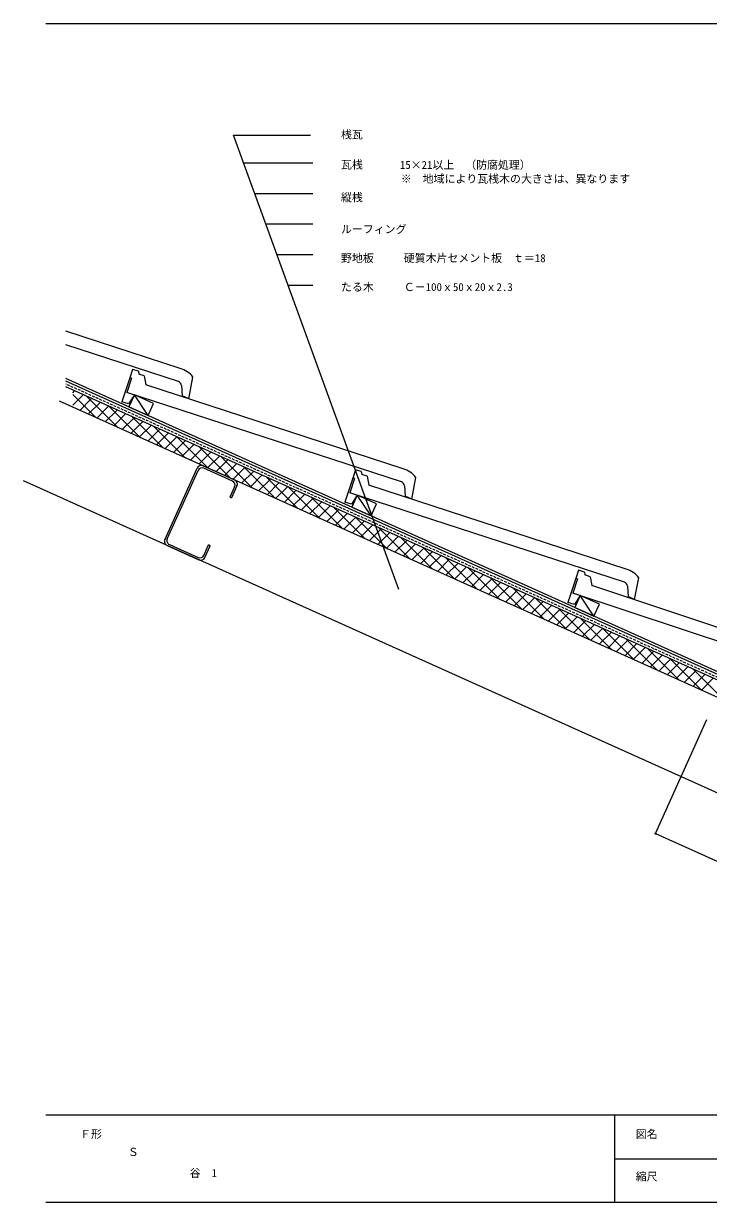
# Model space of a CAD drawing. Units: millimetres, scale not verified. Extents: x -203 to 214, y -140 to 130.
# Drawn here: x -202.7 to -45.8, y -140 to 130 of the extents above; entities that cross this region are included whole.
import ezdxf
from ezdxf.enums import TextEntityAlignment as Align

# ---------------------------------------------------------------- set-up
doc = ezdxf.new("R2010")
doc.units = ezdxf.units.MM
doc.header["$LTSCALE"] = 0.5
doc.header["$PDMODE"] = 32
doc.header["$PDSIZE"] = 0.25
doc.linetypes.add('DASHED1', pattern=[1.8, 1.2, -0.6])
for name, color, linetype, lineweight in [('0-0', 5, 'Continuous', 18), ('0-1', 7, 'Continuous', 18), ('1-0', 7, 'Continuous', 18), ('1-1', 7, 'Continuous', 18), ('1-2', 3, 'Continuous', 18), ('1-4', 7, 'Continuous', 18), ('1-5', 7, 'Continuous', 18)]:
    doc.layers.add(name, color=color, linetype=linetype, lineweight=lineweight)
doc.styles.add('ＭＳ ゴシック', font='')
doc.styles.get('ＭＳ ゴシック').set_extended_font_data('MS Gothic')

msp = doc.modelspace()

# ---------------------------------------------------------------- linework, layer by layer
at = {"layer": '0-0'}
for p, q in [((-197.5676, 130.0135), (202.4324, 130.0135)), ((202.4324, -119.9865), (-197.5676, -119.9865)), ((-67.2973, -119.9865), (-67.2973, -139.9865)), ((-67.2973, -129.9865), (10.5405, -129.9865)), ((202.4324, -139.9865), (-197.5676, -139.9865))]:
    msp.add_line(p, q, dxfattribs=at)
at = {"layer": '0-1'}
for p, q in [((-152.2887, 98.1171), (-136.428, 98.1171)), ((-149.7409, 91.1171), (-136.428, 91.1171)), ((-147.1931, 84.1171), (-136.428, 84.1171)), ((-144.6453, 77.1171), (-136.428, 77.1171)), ((-142.0975, 70.1171), (-136.428, 70.1171))]:
    msp.add_line(p, q, dxfattribs=at)
at = {"layer": '1-0'}
for p, q in [((3.2436, -39.5395), (-192.973, 48.758)), ((3.2436, -40.1975), (-192.973, 48.1)), ((3.2436, -41.5134), (-192.973, 46.7841))]:
    msp.add_line(p, q, dxfattribs=at)
at = {"layer": '1-0', "linetype": 'DASHED1'}
msp.add_line((3.2436, -40.8554), (-192.973, 47.4421), dxfattribs=at)
at = {"layer": '1-1'}
for p, q in [((-174.1352, 40.281), (-177.2814, 44.9865)), ((-123.0676, 17.3005), (-126.2138, 22.0061)), ((-72, -5.6799), (-75.1462, -0.9744))]:
    msp.add_line(p, q, dxfattribs=at)
for points in [[(-174.1352, 40.281), (-172.9041, 43.0167), (-177.2814, 44.9865), (-178.5124, 42.2507)], [(-123.0676, 17.3005), (-121.8365, 20.0363), (-126.2138, 22.0061), (-127.4448, 19.2703)], [(-72, -5.6799), (-70.7689, -2.9441), (-75.1462, -0.9744), (-76.3773, -3.7101)]]:
    msp.add_lwpolyline(points, close=True, dxfattribs=at)
at = {"layer": '1-2'}
for p, q in [((-166.7634, 51.0358), (-192.973, 59.5843)), ((-167.1704, 48.013), (-192.973, 56.4287)), ((-177.9383, 48.777), (-178.9926, 45.5446)), ((-177.6985, 50.8025), (-178.3186, 48.9011)), ((-177.9383, 48.777), (-178.3186, 48.9011)), ((-176.3675, 50.3684), (-177.6985, 50.8025)), ((-176.3675, 50.3684), (-176.2459, 49.6976)), ((-175.0324, 49.3018), (-176.2459, 49.6976)), ((-175.0324, 49.3018), (-174.6398, 47.2805)), ((-164.8211, 44.0912), (-163.8485, 49.0332)), ((-115.6958, 28.0554), (-174.6398, 47.2805)), ((-166.4836, 47.1408), (-166.2942, 44.7345)), ((-116.1029, 25.0326), (-178.9926, 45.5446)), ((-164.8211, 44.0912), (-166.2942, 44.7345)), ((-126.6309, 27.8221), (-127.251, 25.9206)), ((-125.2999, 27.388), (-126.6309, 27.8221)), ((-125.2999, 27.388), (-125.1783, 26.7172)), ((-126.8707, 25.7966), (-127.925, 22.5642)), ((-126.8707, 25.7966), (-127.251, 25.9206)), ((-123.9648, 26.3214), (-125.1783, 26.7172)), ((-123.9648, 26.3214), (-123.5722, 24.3)), ((-64.6282, 5.0749), (-123.5722, 24.3)), ((-113.7535, 21.1108), (-112.7808, 26.0528)), ((-65.0353, 2.0521), (-127.925, 22.5642)), ((-115.416, 24.1603), (-115.2266, 21.754)), ((-113.7535, 21.1108), (-115.2266, 21.754)), ((-75.7813, 2.8199), (-76.8542, -0.4064)), ((-75.5298, 4.844), (-76.1609, 2.9461)), ((-75.7813, 2.8199), (-76.1609, 2.9461)), ((-74.2014, 4.4022), (-75.5298, 4.844)), ((-74.2014, 4.4022), (-74.0837, 3.7307)), ((-72.8724, 3.328), (-74.0837, 3.7307)), ((-72.8724, 3.328), (-72.4915, 1.3044)), ((-62.6859, -1.8697), (-61.7133, 3.0723)), ((-13.6588, -18.2588), (-72.4915, 1.3044)), ((-64.3484, 1.1799), (-64.159, -1.2264)), ((-14.1188, -21.2674), (-76.8542, -0.4064)), ((-62.6859, -1.8697), (-64.159, -1.2264))]:
    msp.add_line(p, q, dxfattribs=at)
at = {"layer": '1-2', "color": 7}
for p, q in [((-178.3186, 48.9011), (-180.1171, 43.387)), ((-177.6985, 50.8025), (-178.3186, 48.9011)), ((-126.6309, 27.8221), (-127.251, 25.9206)), ((-127.251, 25.9206), (-129.0495, 20.4065)), ((-76.1609, 2.9461), (-77.991, -2.5576)), ((-75.5298, 4.844), (-76.1609, 2.9461))]:
    msp.add_line(p, q, dxfattribs=at)
for points in [[(-177.2814, 44.9865), (-178.596, 42.8908), (-180.1171, 43.387)], [(-126.2138, 22.0061), (-127.5284, 19.9104), (-129.0495, 20.4065)], [(-75.1461, -0.9744), (-76.4728, -3.0624), (-77.991, -2.5576)]]:
    msp.add_lwpolyline(points, dxfattribs=at)
at = {"layer": '1-2'}
for centre, radius, start, end in [((-168.5588, 45.2996), 6.0106, 38.40166, 72.6198), ((-167.4805, 47.0623), 1, 4.5006, 71.93536), ((-117.4912, 22.3191), 6.0106, 38.40166, 72.6198), ((-116.4129, 24.0819), 1, 4.5006, 71.93536), ((-66.4236, -0.6613), 6.0106, 38.40166, 72.6198), ((-65.3453, 1.1014), 1, 4.5006, 71.93536)]:
    msp.add_arc(centre, radius, start, end, dxfattribs=at)
at = {"layer": '1-4'}
for p, q in [((3.2436, -45.4611), (-194.4503, 43.5012)), ((-191.3958, 45.4664), (-190.9765, 45.8857)), ((-191.3958, 45.0278), (-186.1211, 39.753)), ((-191.3958, 42.638), (-189.0259, 45.0079)), ((-189.7978, 41.4076), (-187.0753, 44.1301)), ((-188.1561, 44.6165), (-180.9785, 37.4389)), ((-187.8472, 40.5298), (-185.1246, 43.2523)), ((-191.3958, 42.1993), (-191.2636, 42.0672)), ((-185.8966, 39.652), (-183.174, 42.3745)), ((-183.9459, 38.7742), (-181.2234, 41.4968)), ((-183.0135, 42.3023), (-175.8359, 35.1247)), ((-181.9953, 37.8964), (-179.2727, 40.619)), ((-180.0447, 37.0186), (-177.3221, 39.7412)), ((-178.094, 36.1408), (-175.3715, 38.8634)), ((-177.871, 39.9882), (-170.6933, 32.8105)), ((-176.1434, 35.2631), (-173.4208, 37.9856)), ((-174.1928, 34.3853), (-171.4702, 37.1078)), ((-172.7284, 37.674), (-165.5507, 30.4964)), ((-172.2421, 33.5075), (-169.5196, 36.23)), ((-170.2915, 32.6297), (-167.5689, 35.3523)), ((-167.5858, 35.3599), (-160.4082, 28.1822)), ((-168.3408, 31.7519), (-165.6183, 34.4745)), ((-166.3902, 30.8741), (-163.6676, 33.5967)), ((-164.4395, 29.9963), (-161.717, 32.7189)), ((-162.4432, 33.0457), (-155.2656, 25.868)), ((-162.4889, 29.1186), (-159.7664, 31.8411)), ((-160.5383, 28.2408), (-157.8157, 30.9633)), ((-158.5876, 27.363), (-155.8651, 30.0855)), ((-157.3006, 30.7315), (-150.123, 23.5539)), ((-156.637, 26.4852), (-153.9144, 29.2077)), ((-154.6863, 25.6074), (-151.9638, 28.3299)), ((-152.7357, 24.7296), (-150.0131, 27.4522)), ((-152.1581, 28.4174), (-144.9804, 21.2397)), ((3.2436, -67.3928), (-202.6576, 25.2627)), ((-150.7851, 23.8518), (-148.0625, 26.5744)), ((-148.8344, 22.974), (-146.1119, 25.6966)), ((-147.0155, 26.1032), (-139.8378, 18.9256)), ((-146.8838, 22.0962), (-144.1612, 24.8188)), ((-144.9332, 21.2185), (-142.2106, 23.941)), ((-142.9825, 20.3407), (-140.26, 23.0632)), ((-141.8729, 23.7891), (-134.6953, 16.6114)), ((-141.0319, 19.4629), (-138.3093, 22.1854)), ((-139.0812, 18.5851), (-136.3587, 21.3077)), ((-137.1306, 17.7073), (-134.408, 20.4299)), ((-136.7303, 21.4749), (-129.5527, 14.2973)), ((-135.18, 16.8295), (-132.4574, 19.5521)), ((-131.5877, 19.1607), (-124.4101, 11.9831)), ((-133.2293, 15.9517), (-130.5068, 18.6743)), ((-131.2787, 15.0739), (-128.5561, 17.7965)), ((-129.328, 14.1962), (-126.6055, 16.9187)), ((-126.4452, 16.8466), (-119.2675, 9.6689)), ((-127.3774, 13.3184), (-124.6548, 16.0409)), ((-125.4268, 12.4406), (-122.7042, 15.1631)), ((-123.4761, 11.5628), (-120.7536, 14.2854)), ((-121.3026, 14.5324), (-114.125, 7.3548)), ((-121.5255, 10.685), (-118.8029, 13.4076)), ((-119.5748, 9.8072), (-116.8523, 12.5298)), ((-117.6242, 8.9294), (-114.9016, 11.652)), ((-116.16, 12.2183), (-108.9824, 5.0406)), ((-115.6736, 8.0516), (-112.951, 10.7742)), ((-113.7229, 7.1739), (-111.0004, 9.8964)), ((-111.7723, 6.2961), (-109.0497, 9.0186)), ((-111.0174, 9.9041), (-103.8398, 2.7264)), ((-109.8216, 5.4183), (-107.0991, 8.1408)), ((-107.871, 4.5405), (-105.1484, 7.263)), ((-105.9204, 3.6627), (-103.1978, 6.3853)), ((-105.8749, 7.5899), (-98.6972, 0.4123)), ((-103.9697, 2.7849), (-101.2472, 5.5075)), ((-102.0191, 1.9071), (-99.2965, 4.6297)), ((-100.7323, 5.2758), (-93.5546, -1.9019)), ((-100.0685, 1.0293), (-97.3459, 3.7519)), ((-98.1178, 0.1516), (-95.3953, 2.8741)), ((-95.5897, 2.9616), (-88.412, -4.216)), ((-96.1672, -0.7262), (-93.4446, 1.9963)), ((-94.2165, -1.604), (-91.494, 1.1185)), ((-92.2659, -2.4818), (-89.5433, 0.2408)), ((-90.4471, 0.6474), (-83.2695, -6.5302)), ((-90.3152, -3.3596), (-87.5927, -0.637)), ((-88.3646, -4.2374), (-85.642, -1.5148)), ((-86.414, -5.1152), (-83.6914, -2.3926)), ((-85.3045, -1.6667), (-78.1269, -8.8443)), ((-84.4633, -5.993), (-81.7408, -3.2704)), ((-82.5127, -6.8708), (-79.7901, -4.1482)), ((-80.562, -7.7485), (-77.8395, -5.026)), ((-80.1619, -3.9809), (-72.9843, -11.1585)), ((-78.6114, -8.6263), (-75.8889, -5.9038)), ((-76.6608, -9.5041), (-73.9382, -6.7816)), ((-75.0194, -6.295), (-67.8418, -13.4727)), ((-74.7101, -10.3819), (-71.9876, -7.6593)), ((-72.7595, -11.2597), (-70.0369, -8.5371)), ((-70.8088, -12.1375), (-68.0863, -9.4149)), ((-69.8768, -8.6092), (-62.6991, -15.7868)), ((-68.8582, -13.0153), (-66.1357, -10.2927)), ((-66.9076, -13.893), (-64.185, -11.1705)), ((-64.9569, -14.7708), (-62.2344, -12.0483)), ((-64.7342, -10.9234), (-57.5566, -18.101)), ((-63.0063, -15.6486), (-60.2837, -12.9261)), ((-59.5916, -13.2375), (-52.414, -20.4152)), ((-61.0557, -16.5264), (-58.3331, -13.8039)), ((-59.105, -17.4042), (-56.3825, -14.6816)), ((-57.1544, -18.282), (-54.4318, -15.5594)), ((-54.449, -15.5517), (-47.2714, -22.7293)), ((-55.2038, -19.1598), (-52.4812, -16.4372)), ((-53.2531, -20.0376), (-50.5305, -17.315)), ((-51.3025, -20.9154), (-48.5799, -18.1928)), ((-49.3065, -17.8658), (-42.1288, -25.0435)), ((-49.3518, -21.7931), (-46.6293, -19.0706)), ((-47.4012, -22.6709), (-44.6786, -19.9484))]:
    msp.add_line(p, q, dxfattribs=at)
at = {"layer": '1-4', "color": 3}
for p, q in [((-170.2858, 11.792), (-162.8993, 28.2066)), ((-169.7569, 11.9927), (-162.6987, 27.6777)), ((-154.2816, 25.4253), (-161.577, 28.7082)), ((-154.8106, 25.2247), (-161.3764, 28.1793)), ((-154.309, 23.9024), (-155.376, 21.5314)), ((-153.7801, 24.103), (-155.0112, 21.3672)), ((-155.376, 21.5314), (-155.0112, 21.3672)), ((-169.7843, 10.4698), (-162.4889, 7.1868)), ((-169.2554, 10.6704), (-162.6896, 7.7158)), ((-161.3673, 8.2173), (-160.3003, 10.5883)), ((-161.1666, 7.6884), (-159.9355, 10.4242)), ((-159.9355, 10.4242), (-160.3003, 10.5883))]:
    msp.add_line(p, q, dxfattribs=at)
at = {"layer": '1-4'}
msp.add_lwpolyline([(-116.7268, 0.4117), (-154.5909, 104.4424), (-136.9049, 104.4424)], dxfattribs=at)
at = {"layer": '1-4', "color": 3}
for centre, start, end in [((-161.9874, 27.7963), 65.77226, 155.77226), ((-161.7867, 27.2673), 65.77226, 155.77226), ((-155.2209, 24.3127), 335.77226, 65.77226), ((-154.692, 24.5134), 335.77226, 65.77226), ((-169.3739, 11.3817), 155.77226, 245.77226), ((-168.845, 11.5823), 155.77226, 245.77226), ((-162.2792, 8.6277), 245.77226, 335.77226), ((-162.0786, 8.0988), 245.77226, 335.77226)]:
    msp.add_arc(centre, 1, start, end, dxfattribs=at)
at = {"layer": '1-5'}
for q in [(-46.1144, -29.355), (-12.2932, -76.0396)]:
    msp.add_line((-57.8893, -55.5214), q, dxfattribs=at)
msp.add_point((-57.8893, -55.5214), dxfattribs=at)

# ---------------------------------------------------------------- texts
at = {"layer": '0-0', "color": 7, "style": 'ＭＳ ゴシック'}
for s, p in [('Ｆ形', (-189.7297, -125.7973)), ('図名', (-62.4324, -125.7973)), ('縮尺', (-62.4324, -135.527))]:
    msp.add_text(s, height=1.833, dxfattribs=at).set_placement(p, align=Align.BOTTOM_LEFT)
at = {"layer": '0-1', "style": 'ＭＳ ゴシック'}
for s, p in [('瓦桟', (-129.9415, 96.2287)), ('縦桟', (-129.9415, 88.7248)), ('ルーフィング', (-129.9415, 81.4416)), ('野地板', (-129.9415, 74.8205)), ('たる木', (-129.9415, 68.1994))]:
    msp.add_text(s, height=1.833, dxfattribs=at).set_placement(p, align=Align.BOTTOM_LEFT)
at = {"layer": '1-4', "style": 'ＭＳ ゴシック'}
for s, p in [('桟瓦', (-129.9415, 103.1198)), ('15×21以上\u3000（防腐処理）', (-116.4646, 96.1753)), ('※\u3000地域により瓦桟木の大きさは、異なります', (-116.2337, 92.9881)), ('硬質木片セメント板\u3000ｔ＝18', (-115.5598, 74.8205)), ('Ｃ－100ｘ50ｘ20ｘ2.3', (-115.5598, 68.1994)), ('Ｓ', (-178.7681, -129.91)), ('谷\u30001', (-164.6024, -134.7264))]:
    msp.add_text(s, height=1.833, dxfattribs=at).set_placement(p, align=Align.BOTTOM_LEFT)

doc.saveas('drawing.dxf')
